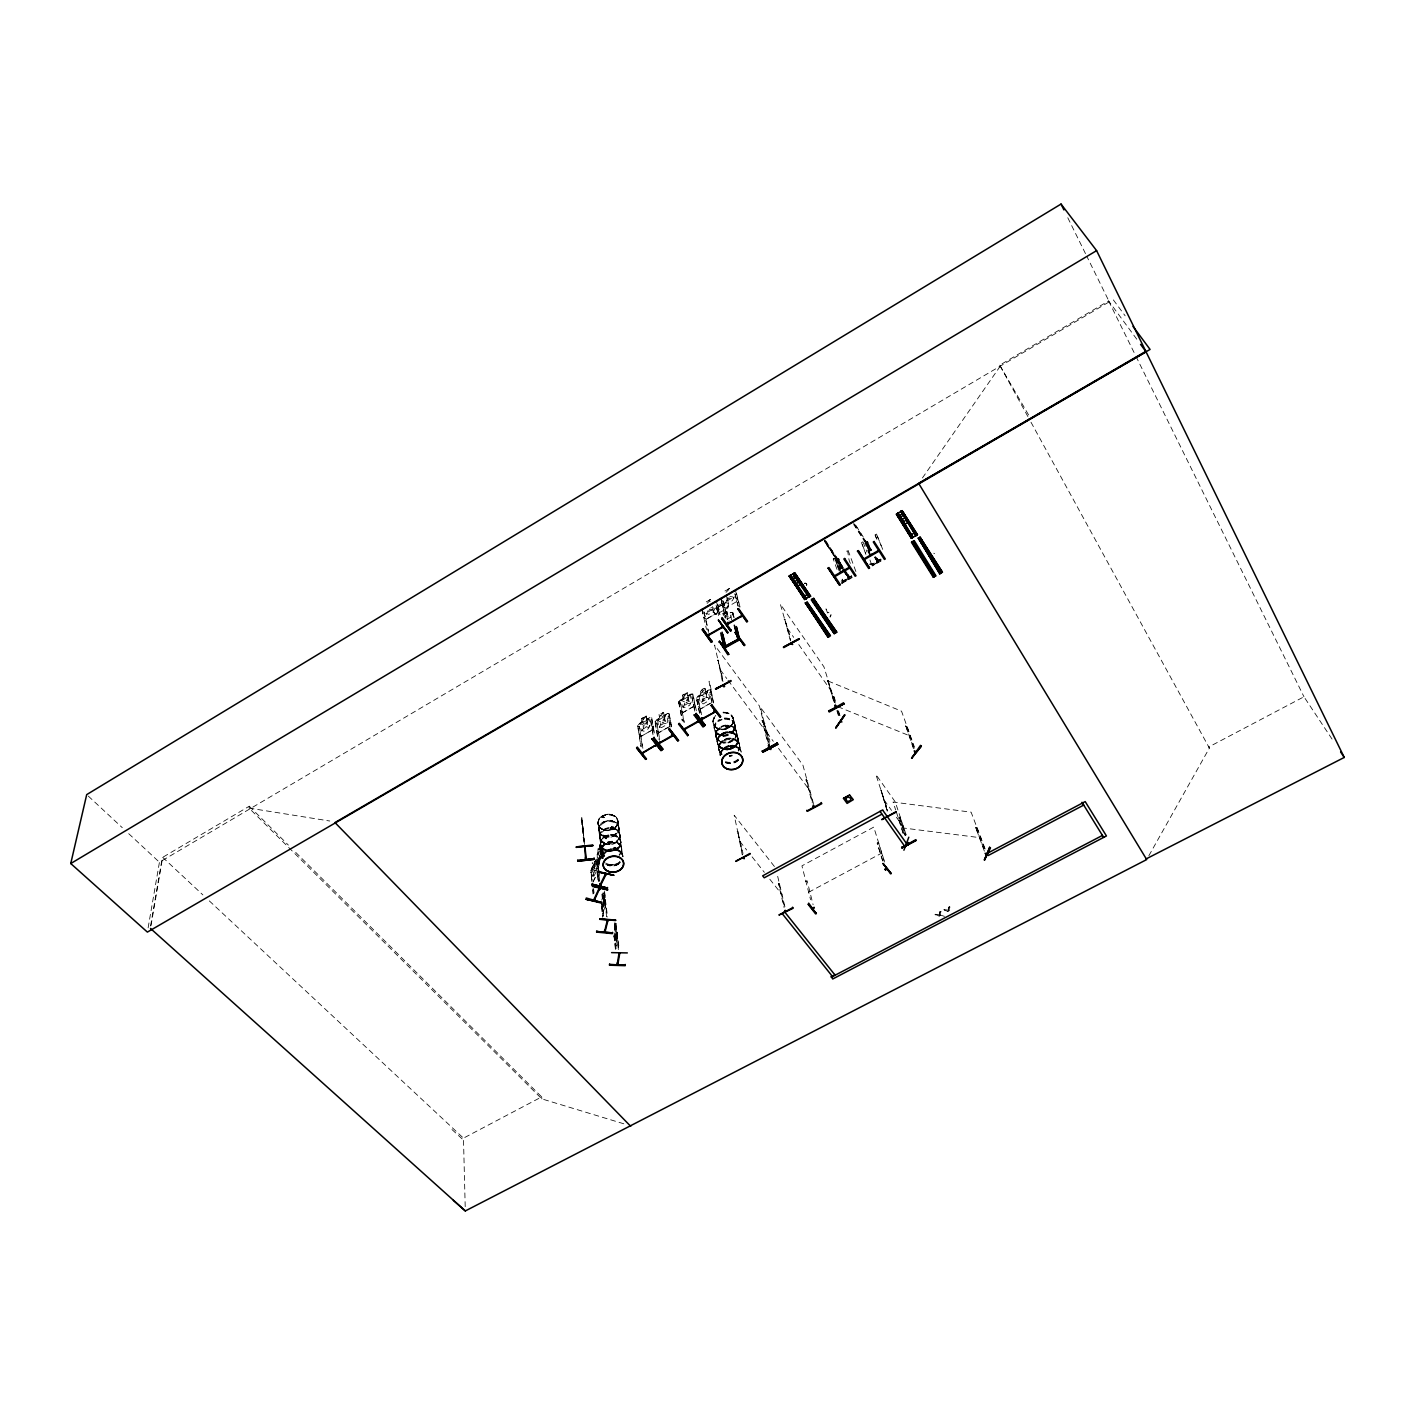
<?xml version="1.0" encoding="UTF-8"?>
<svg xmlns="http://www.w3.org/2000/svg" width="1415" height="1415" viewBox="0 0 1415 1415"><rect width="100%" height="100%" fill="white"/><g stroke="black" fill="none" stroke-linecap="round" stroke-linejoin="round"><path stroke-width="0.75" stroke-dasharray="5 3.75" d="M603.073 901.39L602.914 907.97L603.215 906.555M619.929 835.823L621.627 848.381M604.736 899.162L603.657 907.546L602.454 897.517M618.921 828.536L619.77 834.709A10.1 7.906 -7.6 0 1 605.054 842.809A10.1 7.906 -7.6 0 1 604.276 829.137A10.1 7.906 -7.6 0 1 619.735 834.673L619.346 832.834M603.285 858.481L603.639 854.006M597.749 864.777C597.059 862.672 602.118 845.374 603.639 853.104M597.908 864.813L597.944 860.249M602.242 857.773L601.481 851.406M601.304 850.274L599.783 837.645L600.243 839.59M599.624 836.566L598.863 830.304L599.341 832.321M594.176 867.819C595.167 867.819 589.241 867.413 593.699 869.924L592.867 876.451L594.176 869.854L595.591 870.95L596.139 869.96M621.008 842.261L620.495 839.856M620.973 841.96L619.823 846.4M736.667 733.624L736.684 733.837A10.383 8.402 -12.7 0 1 721.279 742.433A10.383 8.402 -12.7 0 1 721.137 727.77A10.383 8.402 -12.7 0 1 736.667 733.837L736.313 731.643L739.143 743.724L738.082 741.761M600.296 843.765L600.827 846.135M602.666 857.012L602.065 857.861M597.767 823.247L598.916 819.073M603.621 817.463L602.649 817.587L604.311 817.339M600.544 841.607L600.331 844.03L602.985 837.715L610.148 834.673L617.594 836.407L620.531 840.121L617.612 836.743M603.71 816.809L603.25 817.764M603.055 817.18L604.4 817.428M602.082 858.251L602.436 855.792M939.365 914.815L935.103 914.302L939.542 915.381L939.666 911.914C943.416 909.385 938.693 921.466 940.763 911.331M599.818 834.655L601.304 841.306M605.885 838.564L606.54 837.609L605.425 838.706M939.542 915.381L939.666 911.914M610.537 827.74L611.881 828.376M611.404 827.881L611.528 826.678M613.013 827.74L612.377 828.323M610.626 827.634C611.439 831.171 615.861 825.971 611.616 826.466M613.349 848.894L613.986 847.567L614.588 848.859M618.16 821.478C618.019 832.038 599.359 833.948 597.82 823.247M615.896 848.452L614.747 847.355M948.298 910.128L944.035 909.615L948.492 910.694L948.598 907.227C952.383 904.68 947.59 916.796 949.713 906.644M948.492 910.694L948.598 907.227M618.673 830.534L618.603 825.882L615.649 822.363M619.682 837.839L620.071 835.328M623.82 1123.793L541.821 1098.889L249.058 808.106L249.27 806.214L162.672 857.349L150.874 926.312M594.035 868.315L595.273 862.089L594.495 868.297L596.157 869.429M602.277 853.44L599.854 861.77L598.58 861.098L597.837 854.925L598.014 848.576L599.925 844.631L600.438 848.186L601.534 847.302L602.896 858.463M735.039 726.673L734.686 724.657L736.101 730.635L735.039 728.654M599.093 865.343L599.518 862.266M714.168 727.911L714.61 725.347M716.131 732.351L716.078 737.215M717.529 743.919L717.423 739.09L720.111 734.951M717.14 741.655C717.564 731.537 734.208 727.611 737.923 737.657M718.519 748.057L718.979 745.475M722.587 735.464C725.718 737.639 722.446 732.74 722.994 736.189M731.148 745.387L730.653 745.634A10.701 8.596 -12.7 0 0 720.147 755.168L720.412 752.975M723.472 734.774L723.666 735.8L722.694 735.11M720.111 755.274L720.553 752.674M723.224 735.199L724.25 735.322M723.755 735.729L723.666 735.004M720.217 754.956L720.235 754.849A10.524 8.455 -12.7 0 1 729.203 745.493A10.524 8.455 -12.7 0 1 740.735 750.781L739.355 744.785L740.063 747.774M725.807 726.178L726.16 727.487M733.695 720.023C733.235 728.194 722.322 732.139 716.008 727.611M734.703 728.866L734.774 724.038L733.43 721.685A10.329 8.402 -12.7 0 0 723.171 712.488M732.51 746.996L732.687 745.599M736.331 735.853L736.401 731.007L733.465 727.151M737.905 741.92L738.259 739.656M739.373 748.995L739.444 744.131M615.507 933.812L616.25 934.961L615.454 925.994L615.313 930.628M614.853 924.207L614.534 929.956L614.906 922.757L618.992 954.081M614.623 927.639L614.994 925.304M614.729 929.956L615.755 923.447M613.792 936.907L614.499 935.863L615.384 949.713M614.871 931.07L615.454 927.444M616.02 926.418L615.667 925.322L618.992 949.854M615.649 937.331L616.25 933.705M615.808 946.087L617.241 932.397L615.985 946.104L615.348 944.053M150.574 926.029L162.053 859.029M148.115 927.851L159.435 862.248L1109.272 301.82L1087.074 256.858M736.649 601.499L737.48 597.537L736.808 601.534L725.117 608.22L722.676 606.204M713.673 702.99C702.99 656.914 714.628 697.471 711.887 702.548L700.602 708.95L698.285 706.739M727.646 607.743L728.407 603.975L726.514 596.157M716.167 614.499L713.761 612.483L716.167 614.499L727.894 607.902L728.672 604.028L727.168 598.032M693.651 706.333L694.517 702.282L693.792 706.368L682.614 712.736L680.367 710.525M717.423 612.5L718.219 608.733M706.138 619.151L703.556 617.135L706.032 619.328L717.67 612.66L720.323 604.435C723.436 608.025 728.796 603.215 721.208 603.179M592.602 866.104L590.816 871.145L592.071 881.474M590.975 871.18L591.523 868.651M656.595 730.441L658.771 732.705L669.932 726.355L670.816 722.34M651.997 729.839L652.881 725.966M639.049 734.031L641.172 736.295L652.227 729.999L653.146 726.019M603.002 892.83L602.419 895.2L602.295 894.103M604.576 892.724L603.781 893.767L604.046 892.67L607.141 917.097M605.691 904.309L603.215 913.63L605.585 899.728M704.228 696.817C701.292 693.491 696.551 697.683 703.343 698.249L700.973 703.768L704.44 698.373C707.394 702.229 712.665 697.471 705.307 697.1L707.535 691.829L704.511 696.799M662.821 720.376L665.97 715.495L663.688 720.783C670.851 721.208 665.545 726.037 662.804 722.057L659.266 727.469L661.725 721.915C654.526 720.943 660.434 717.317 662.91 720.465M686.31 700.761L689.618 695.702L687.389 700.938C694.606 701.345 689.388 706.05 686.505 702.194L683.038 707.571L685.426 702.07C676.653 699.47 686.24 698.869 686.505 700.549M727.823 597.767L725.435 603.197L728.973 597.837C732.139 601.41 737.551 596.617 729.875 596.582M903.141 833.577L898.171 817.569L899.533 817.764L905.317 835.274M905.158 835.699L899.533 817.764M621.61 851.352L621.203 846.453M984.362 851.158L975.696 827.457L977.004 827.634L984.946 849.389M601.481 848.346L601.923 853.316M598.793 827.545L599.783 825.387M599.695 834.832L600.685 832.674M601.393 848.54L602.401 846.365M611.174 827.899L611.704 826.484M606.77 837.751L605.991 838.812M612.925 827.934L613.066 826.979M602.312 856.04L603.321 853.864M617.824 832.374L618.815 830.251M613.721 847.992L613.898 848.346M618.815 839.679L619.805 837.556M616.25 848.505L614.163 849.389M620.743 844.083L618.284 848.222M620.69 853.369L621.68 851.229M713.125 719.421L715.778 715.3M714.168 717.281L712.806 721.685L715.99 727.593M599.624 862.761L599.412 863.716M714.487 725.577L715.566 723.348M719.174 604.382L716.697 609.741L718.484 608.786M716.008 732.581L717.087 730.335M726.337 725.842L727.275 727.292M718.873 745.723L719.952 743.459M720.43 752.922L721.526 750.658M734.792 728.654L733.731 730.883L734.81 728.672M735.358 737.887L736.437 735.659M732.652 746.802L732.669 745.846L731.98 746.908M708.048 610.537L706.403 614.269L709.976 608.91C713.072 612.518 718.449 607.743 710.878 607.654M737.923 741.938C735.446 749.932 723.843 752.126 718.59 745.652M736.914 744.378L737.869 737.392M739.479 748.783L738.382 751.029A10.648 8.578 -12.7 0 0 735.199 739.815A10.648 8.578 -12.7 0 0 721.066 742.539A10.648 8.578 -12.7 0 0 721.845 754.177L720.111 752.532M597.218 854.448L598.58 851.883M600.278 848.151L602.542 845.162L604.081 856.659M600.827 846.17L601.994 848.027C601.18 848.469 616.498 855.509 619.841 846.453M598.174 860.302L602.595 851.229M599.73 860.709L601.534 857.03L602.825 857.702M725.329 603.002L723.454 606.84L718.855 609.511L715.813 608.521M734.297 596.776L732.422 600.597L727.788 603.25L724.71 602.277M715.265 607.866L713.372 611.704L708.756 614.34L705.731 613.332M595.856 859.542L594.689 862.248M591.558 868.704L595.68 860.408M591.558 881.333L591.116 871.835L592.602 880.395M591.647 871.958L590.586 872.896M597.095 868.775L596.882 861.399M595.821 872.418L593.999 876.062L592.726 875.354L592.231 862.814M592.885 882.058L596.493 874.665M593.08 881.899L597.625 872.913M1148.856 855.739L1209.383 748.075L1028.935 418.469M833.736 696.994L832.462 696.463L833.736 696.994L835.646 703.113M922.438 477.969L1000.281 366.131M699.771 713.301L696.445 698.179L700.956 694.358L700.301 691.263C708.95 682.596 702.158 696.339 708.968 689.795L710.825 690.166M696.534 698.303L697.966 696.18L709.057 689.936L710.684 690.308L713.372 702.601M680.173 700.071L678.74 702.123L683.303 698.214M657.533 736.684L655.004 721.774L659.514 717.989L658.966 714.84L663.759 712.293L658.966 714.84M655.11 721.898L656.578 719.846L667.526 713.585L669.242 713.868L667.438 713.461L664.325 715.424L663.653 712.169M642.233 721.65L637.581 725.417L640.889 746.448M913.453 748.694L905.706 725.718L906.944 726.231L914.691 749.207M598.899 819.037C602.755 813.466 611.864 812.405 616.533 817.481M601.481 839.82L603.038 838.034M612.748 827.757L612.483 826.59M615.472 827.421L616.975 825.617M614.552 848.965L615.33 847.532M726.496 725.647L726.514 726.797M728.159 726.549L727.752 726.921M728.53 726.868L726.213 727.31M730.671 726.337L732.298 724.445M730.388 745.917L731.467 746.943M730.653 745.634L730.706 745.581A10.701 8.596 -12.7 0 1 741.372 753.364M726.443 725.789L725.895 727.239M727.77 727.151L727.964 725.453M720.147 735.216L724.816 732.28M603.02 837.998L610.183 834.974L615.419 835.593M732.563 746.943L731.237 746.89M735.216 746.059L727.805 749.225L722.517 748.482A10.453 8.437 -12.7 0 1 722.464 733.731A10.453 8.437 -12.7 0 1 738.082 739.833A10.453 8.437 -12.7 0 1 722.587 748.464A10.418 8.402 -12.7 0 1 722.481 733.731A10.418 8.402 -12.7 0 1 738.029 739.815A10.418 8.402 -12.7 0 1 722.605 748.411M618.267 847.956L613.792 850.716M1027.874 416.541L999.733 365.194L1108.617 300.935L1137.943 340.785M870.349 550.4L854.129 525.018L854.395 523.108L871.746 550.293M825.688 541.556L824.821 542.069L824.308 540.583L841.996 567.397L838.635 558.518L837.768 559.013L841.253 568.671M854.076 525.089L854.943 524.576L871.216 549.904M718.272 607.106L722.87 604.435L721.951 600.721M726.797 611.298L721.88 614.145L726.797 611.298L727.646 614.446L730.918 612.359L732.864 612.677L730.865 612.5L724.427 616.427M726.054 612.607L723.1 614.322L723.348 615.33L726.302 613.615M846.63 551.266C848.876 548.472 847.214 561.224 851.688 565.01M876.539 538.761L875.001 534.87L876.486 534.021L883.013 550.099M876.875 539.292L875.337 535.401L876.822 534.552M724.675 617.435L727.752 615.667L729.167 621.344M727.08 619.292L733.607 615.56M837.008 569.414L833.223 558.996L834.691 558.147L838.494 568.565M865.909 554.432L861.487 542.67L862.973 541.803L861.823 543.201L865.52 553M835.045 558.66L833.223 558.996M839.413 569.661L836.053 560.022L836.902 559.509L841.324 571.784M869.482 554.733L865.06 543.272L865.927 542.759L870.26 554.22L865.892 542.865M870.278 550.948L867.66 541.768L866.794 542.263L869.801 549.922M840.192 568.264L837.379 560.234L836.053 560.022M866.281 543.466L869.889 555.352M870.19 550.523L867.625 541.857M837.379 560.234L836.141 560.022L840.581 572.208M838.246 559.739L839.113 559.226L838.281 559.632L840.988 567.344M866.387 543.484L865.06 543.272M838.388 561.295L837.698 562.303L838.388 561.295L837.609 561.808L842.102 568.618M870.137 550.683L866.617 545.023L867.483 544.51L871.003 550.187M866.705 545.023L866.811 545.518M729.415 588.711L724.533 591.205L729.45 588.392M728.725 589.666L726.019 592.354M878.061 560.694L877.105 558.2L878.98 562.126L875.779 557.139M874.382 557.068L877.884 562.746C875.301 559.067 878.733 557.475 878.75 562.25L875.248 556.573M847.85 576.949L843.163 569.184M844.03 568.688L849.124 576.223L846.329 572.332M878.007 559.632L876.875 558.324M841.147 581.477L842.385 579.779M851.547 575.799L842.42 581.229L851.6 575.976M880.749 559.031L871.569 564.497L880.926 559.296M842.615 581.494L851.812 576.329M881.032 559.562L871.746 564.762L872.436 565.929L881.103 560.959M727.186 600.844L731.82 598.191M708.19 611.934L712.789 609.281M706.032 619.328L717.67 612.66M841.377 582.785L849.389 577.585M843.393 581.99L851.989 577.072M872.241 565.434L880.908 560.464M841.819 583.281L843.322 582.432L840.899 575.958M841.837 583.493L852.166 577.568M642.074 721.65L641.543 718.519L646.301 715.972L646.726 718.979M683.127 698.214L682.525 695.119L687.23 692.43L687.849 695.526M641.826 718.661L646.16 716.167M682.791 695.26L687.177 692.749L687.814 695.844L690.379 695.526L691.564 701.327L689.706 705.183L685.267 707.712L682.401 706.545L681.252 700.726L683.41 698.356L682.702 695.136M646.071 716.043L646.69 719.298L651.696 717.564L654.314 734.084M687.708 695.72L692.89 694.058L696.357 710.772M639.226 723.56L649.963 717.44M680.261 700.142L691.104 693.951L692.749 694.181M639.032 726.125L637.74 726.85L639.332 726.514L642.551 747.881M653.005 734.81L650.405 719.634L651.696 718.891L654.614 734.473M680.155 702.671L678.864 703.414L680.456 703.06L684.365 724.179M694.747 711.108L691.67 696.109L692.961 695.366L691.97 696.498L695.048 711.515M705.059 688.557L705.678 691.97L708.296 691.652L709.569 697.489L707.712 701.362L703.237 703.909L700.319 702.742L699.081 696.905L701.239 694.5L700.478 691.281L705.148 688.681M652.952 733.041L650.723 720.023L651.997 719.298M656.56 722.888L655.269 723.631L656.878 723.277L659.62 740.293M670.056 727.186L668.057 716.344L669.348 715.601L668.358 716.733L670.356 727.593M699.47 712.895L696.781 699.983L698.09 699.24L701.539 714.699M711.586 701.203L709.693 692.625L711.02 691.882L710.012 693.032L711.887 701.61M698.391 699.647L696.781 699.983M641.172 736.295L652.227 729.999M669.932 726.355L658.771 732.705M709.906 703.485L700.602 708.95M790.437 640.889L784.582 618.744L790.578 637.723M785.343 619.841L784.069 619.027M722.181 680.562L717.989 659.956L723.472 681.358M718.785 661.017L717.493 660.239M833.63 701.256L827.828 680.668L834.372 702.583M762.066 720.5L763.304 721.243L762.066 720.5L767.832 743.264M764.949 723.49C761.588 719.103 771.016 740.116 769.707 742.132M805.949 779.824L807.134 780.532L805.949 779.824L812.263 802.959M742.256 854.908L737.622 831.047L743.016 853.44M738.329 831.967L737.144 831.295M887.187 811.113L880.891 789.906L887.329 809.239M886.834 809.504L881.209 790.384M899.586 817.216L905.706 835.204M808.673 892.228L881.828 853.05M778.391 883.526L779.541 884.163L778.391 883.526L784.069 907.546M882.606 860.745L877.123 843.075L878.379 842.403L877.371 843.411L882.854 861.098M806.957 880.784L805.736 881.439L807.222 881.121L813.094 904.716M465.199 1206.641L463.466 1138.155L541.68 1096.908L294.621 851.299M1332.046 739.072L1303.976 696.781L1208.764 746.979L1209.383 748.075M939.843 912.48L940.957 911.897M948.793 907.793L949.907 907.21M726.461 725.417L728.035 725.276M726.673 725.63L728.265 725.842M727.009 725.736L726.319 726.779M727.681 727.699L728.654 725.93M722.357 733.695L724.887 732.599M611.793 826.926L611.828 828.04M615.136 848.912L614.145 848.699M613.774 850.45L608.468 850.928L603.727 849.265M723.401 729.45L726.072 728.937M724.869 732.563L732.917 732.758M731.75 745.44L730.865 746.625M732.174 747.509L731.042 747.474M612.5 828.571L610.856 828.182M606.204 838.812L605.355 838.264M616.091 923.57L615.154 926.33L614.729 922.757M601.605 845.374L603.409 854.076M646.69 719.298L649.202 719.015L650.21 724.887L648.282 728.76L643.896 731.254L641.137 730.052L640.181 724.162L642.339 721.774L641.649 718.643M582.715 827.775L583.175 830.393M583.298 831.206L583.21 832.268M583.988 839.237L581.76 817.622L584.643 844.702M582.131 820.859L581.83 819.745M614.747 847.249L615.896 847.479M610.183 835.009L612.854 835.045M723.118 712.152L730.529 714.08L733.66 719.987M617.471 936.96L617.046 932.503M602.242 897.534L601.888 894.192M601.782 900.099L603.975 892.953L607.106 921.271M901.55 827.775L980.878 837.786M975.501 827.881L976.828 828.058M898.012 818.012L899.356 818.188M249.058 808.106L329.783 821.018M610.13 814.315L612.624 814.899M598.775 867.784L597.784 865.679M732.139 745.139L733.182 745.687M601.623 845.215L597.183 854.395L597.661 868.35M600.331 847.903L600.084 844.684M596.352 862.478L596.369 861.275L597.112 867.572M944.23 910.181L948.315 911.49L944.035 909.615M940.356 915.045L944.477 916.354M935.103 914.302L939.383 916.159L935.297 914.868M837.857 706.704L910.482 736.136M828.111 681.04L901.532 711.179L914.285 746.713M905.405 726.143L906.626 726.656M615.366 835.328L617.63 836.707M720.306 747.332L722.587 748.8M732.209 745.404L733.394 746.324M732.846 732.492L737.887 737.675M727.735 725.329L728.619 725.7M725.205 608.061L722.729 605.956L720.872 598.121M716.361 614.464L713.921 612.359L712.594 606.504M601.976 847.744L603.781 849.531M600.331 833.877L602.047 835.381M619.487 850.769L621.256 852.325M613.597 849.018L615.684 849.425L616.215 847.903M604.594 856.004A10.347 8.066 -7.7 0 1 603.887 844.614A10.347 8.066 -7.7 0 1 618.461 843.305L621.433 846.771M616.622 829.632L618.373 831.171M451.986 1129.559L463.519 1140.154M88.331 796.114L122.274 827.669M128.73 833.683L159.435 862.248M162.672 857.349L202.876 894.899M209.314 900.895L463.466 1138.155M698.356 706.492L700.69 708.774M717.246 739.355L719.032 741.071M720.359 747.598L717.511 743.653M715.707 732.316L717.493 734.049M730.671 747.491L730.282 746.483M738.152 747.421L739.974 749.172M736.49 740.24L738.312 741.991M731.856 720.182L733.66 721.915M680.42 710.295L682.702 712.559M249.27 806.214L288.359 845.073M604.523 900.842C601.11 898.348 605.054 886.657 603.197 899.745L602.348 898.826L602.065 900.329M639.102 733.801L641.278 736.118M739.868 841.43L746.678 850.008M752.108 856.871L764.348 872.33M769.795 879.193L782.035 894.651M848.646 576.029L848.947 579.354L843.145 570.316M774.412 866.493L734.173 815.252L742.751 854.66M667.438 713.461L669.1 713.991L670.568 722.304M682.614 712.736L693.792 706.368M692.802 693.934L696.056 710.365M878.308 561.472L872.436 565.929M877.53 559.491L877.371 561.171M1113.357 299.909L1125.155 315.828M720.27 669.773L726.779 678.563M728.071 680.314L765.833 731.237M766.771 732.492L773.298 741.301M778.533 748.358L809.928 790.684M884.163 800.041L891.521 810.371M896.42 817.269L903.76 827.616M787.394 628.348L793.709 637.369M798.768 644.586L831.596 691.528M827.333 680.951L828.04 681.995M826.095 609.034L826.466 609.635A2.918 1.539 -34.5 0 0 825.882 609.069M806.497 583.688L806.373 583.511A3.98 2.052 -34.7 0 0 804.392 583.21M842.916 581.3L843.57 582.502L841.253 576.489M825.175 540.07L842.845 566.902M826.307 541.945L845.162 570.546M824.397 540.583L849.814 578.859L848.735 575.834L848.469 577.762M843.694 570.687L824.874 541.998L850.026 578.735L849.124 576.223M844.932 572.403L848.416 577.833M871.587 563.931L869.588 564.231L871.675 563.948M853.528 523.621L871.021 550.718M875.036 557.563L877.318 561.242M601.693 852.997L603.002 855.031M600.402 833.983L598.014 823.106M598.315 825.316L599.447 827.156M621.15 852.201L622.459 854.271M618.267 831.047L620.035 835.239M616.551 817.499L618.125 821.461M622.282 854.041L622.211 853.952A10.259 7.959 -7.7 0 0 610.626 848.947A10.259 7.959 -7.7 0 0 602.224 857.667L602.259 857.702A10.241 7.942 -7.7 0 1 610.643 848.965A10.241 7.942 -7.7 0 1 622.175 853.811L622.193 853.917M999.733 365.194L1029.483 416.488M720.306 752.745L718.555 748.164M716.096 737.286L719.05 749.702M715.919 732.546L714.186 728M730.335 746.802L732.227 747.686L733.2 745.917M738.347 742.044L739.408 744.078M739.744 748.942L741.071 751.259M734.438 723.631L733.041 717.741M1067.794 217.751L1086.119 254.895M1108.617 300.935L1134.989 354.369M1135.962 356.35L1303.976 696.781M714.876 730.582L716.202 736.561M719.245 750.781L720.606 756.919M736.065 730.565L734.686 724.692M876.486 534.021L881.138 545.677M985.141 848.947L971.114 812.175L893.06 802.057L895.677 809.964M867.66 541.768L871.162 550.435M975.696 827.457L984.539 850.716M862.973 541.803L867.006 552.133M869.96 559.986L871.835 565.328M848.098 550.4L856.8 573.959M603.409 913.436L601.587 902.664M603.391 913.648L601.623 902.575M905.706 725.718L913.772 748.252M849.195 577.338L848.204 574.808L848.876 577.444M838.635 558.518L841.996 568.246M834.691 558.147L840.209 573.977M906.184 834.938L895.253 801.916L875.885 774.483L887.683 810.848M900.064 816.95L905.865 834.461M896.332 811.945L903.318 833.152M826.307 609.37L827.368 612.642A5.855 3.113 -34.5 0 1 829.986 616.852L830.163 617.117A5.855 3.113 -34.5 0 0 827.545 612.907M834.036 696.551L835.947 702.671M838.494 710.825L840.404 716.945M838.193 711.267L839.466 715.353M615.985 946.104L615.366 943.911L615.808 945.892M834.868 702.017L823.919 666.801L780.337 604.152L790.631 640.022M884.11 860.426L873.763 827.103L801.934 865.856L810.583 899.728M827.828 680.668L834.779 702.99M837.22 710.295L839.113 716.415M878.379 842.403L884.481 862.036M836.902 710.755L838.812 716.874M813.484 803.649L802.889 765.055L760.35 707.252L769.495 743.193M806.426 779.559L812.971 803.932M736.49 593.345L740.204 607.689M735.269 589.684L739.904 607.247M735.128 594.123L738.294 606.416M734.827 593.699L737.993 605.991M768.982 743.459L759.431 706.014L714.557 645.045L722.959 681.641M762.561 720.217L768.327 742.981M618.284 825.423L618.744 827.439A10.046 7.889 -7.6 0 1 604.134 835.504A10.046 7.889 -7.6 0 1 603.356 821.85A10.046 7.889 -7.6 0 1 618.744 827.404L617.895 821.354A9.976 7.853 -7.5 0 0 602.595 815.836A9.976 7.853 -7.5 0 0 603.374 829.42A9.976 7.853 -7.5 0 0 617.895 821.354M732.775 612.536L734.933 620.849M732.616 612.677L734.102 618.125M731.643 619.912L730.228 614.234L727.505 614.641L726.656 611.492M723.083 601.039L727.646 619.54M722.782 600.597L727.328 619.116M720.713 598.174L725.754 618.284M721.42 601.393L725.435 617.842M717.476 604.435L719.952 614.747M716.291 600.756L720.147 616.374M716.114 605.213L718.59 615.525M716.308 606.858L718.272 615.101M777.684 876.345L785.237 908.182M778.851 883.278L784.547 907.298M712.806 608.45L713.868 612.607M710.065 601.693L709.835 600.703L707.129 603.374M733.076 717.759L734.42 723.525M736.313 731.679L739.054 743.6M704.122 612.094L708.384 630.719M703.821 611.669L708.544 632.363M701.981 609.14L703.821 617.17M701.716 609.069L706.545 629.427M622.494 854.324L622.936 856.411M713.443 723.737L714.681 729.556M698.09 699.24L701.239 714.292M680.456 703.06L684.259 722.428M678.811 701.946L682.508 721.013M678.634 701.999L682.207 720.624M622.635 855.827L621.804 849.584M669.154 713.744L671.665 726.85M669.348 715.601L671.364 726.443M663.511 712.346L664.183 715.619L666.73 715.318L667.809 721.226L665.917 725.117L661.495 727.628L658.665 726.426L657.621 720.518L659.797 718.113L659.142 714.858M717.104 741.407L717.582 743.901M656.878 723.277L659.549 738.524M655.18 721.721L658.24 739.267M739.727 746.979L739.355 744.75M639.332 726.514L642.87 748.27M637.758 725.364L641.207 746.837M615.932 923.394L619.169 948.775M615.667 925.322L618.886 950.88M614.552 932.998L616.003 940.038L616.569 931.76M614.251 934.926L616.356 950.809M614.075 934.926L615.914 949.73M613.969 935.846L615.826 950.792M602.136 846.913L603.161 856.5M604.7 892.582L605.549 899.852M604.293 890.955L607.424 916M604.24 901.16L603.497 894.934L603.338 904.857M597.731 859.842L598.74 868.226M598.987 870.331L599.748 876.628M597.979 864.689L598.828 871.817M597.095 858.657L598.722 873.515M598.97 875.62L599.73 880.696M602.206 905.582L603.48 916.195M596.546 859.648L597.696 869.181M597.944 871.286L599.182 881.775M598.103 875.973L598.616 880.165M601.693 904.556L602.932 916.142M597.342 870.879L598.598 881.386M601.41 906.626L602.666 917.238M597.077 872.843L595.733 861.629L594.636 862.478L594.141 858.923M597.325 874.948L598.067 881.262M592.85 862.726L592.973 863.822M582.697 828.023L582.556 826.979M593.575 888.815L594.052 893.042M593.044 888.691L593.522 894.121M592.514 889.77L592.991 893.979M582.768 826.537L582.838 829.296M583.971 839.077L584.377 841.076L581.76 817.622M582.732 826.201L583.316 831.401M581.264 819.816L584.43 848.01M581.883 820.824L582.043 820.099M541.68 1096.908L541.821 1098.889M615.525 935.563L615.366 940.444L615.313 935.934M605.744 864.264A10.241 7.942 -7.7 0 0 620.141 862.973A10.259 7.959 -7.7 0 1 607.919 865.343M620.194 862.602A10.4 8.066 -7.7 0 1 605.585 863.928M602.189 858.498A10.4 8.066 -7.7 0 1 612.058 849.478A10.4 8.066 -7.7 0 1 622.901 856.641M604.647 856.393A10.347 8.066 -7.7 0 1 603.94 845.003A10.347 8.066 -7.7 0 1 618.514 843.694A10.347 8.066 -7.7 0 1 619.186 855.085M607.778 864.052A10.241 7.942 -7.7 0 0 619.965 861.7A10.259 7.959 -7.7 0 1 605.585 863.009M603.091 855.244A10.188 7.924 -7.7 0 1 605.408 844.507A10.188 7.924 -7.7 0 1 619.098 844.684A10.188 7.924 -7.7 0 1 619.133 855.456M620.141 862.213A10.4 8.066 -7.7 0 1 605.532 863.539M602.136 858.109A10.4 8.066 -7.7 0 1 612.005 849.088A10.4 8.066 -7.7 0 1 622.848 856.252M618.461 843.305A10.347 8.066 -7.7 0 1 619.133 854.713M604.647 855.474A10.188 7.924 -7.7 0 1 603.957 844.26A10.188 7.924 -7.7 0 1 618.302 842.986A10.188 7.924 -7.7 0 1 618.956 854.2M723.118 712.293A10.259 8.348 -12.7 0 1 733.271 721.332A10.259 8.348 -12.7 0 1 719.881 728.92A10.259 8.348 -12.7 0 1 714.345 717.264M723.242 712.895A10.241 8.331 -12.7 0 1 733.377 721.915A10.241 8.331 -12.7 0 1 720.005 729.486A10.241 8.331 -12.7 0 1 714.487 717.847M733.377 721.579A10.329 8.402 -12.7 0 1 719.917 729.203A10.329 8.402 -12.7 0 1 714.345 717.476M724.586 718.696A10.489 8.525 -12.7 0 1 734.19 730.122A10.489 8.525 -12.7 0 1 716.804 733.465A10.489 8.525 -12.7 0 1 721.88 719.209M724.675 719.227A10.329 8.384 -12.7 0 1 734.12 730.476A10.329 8.384 -12.7 0 1 717.016 733.766A10.329 8.384 -12.7 0 1 722.021 719.74M724.498 718.342A10.489 8.525 -12.7 0 1 734.438 729.026A10.489 8.525 -12.7 0 1 718.024 734.049A10.489 8.525 -12.7 0 1 719.298 719.934M724.409 718.059A10.329 8.384 -12.7 0 1 734.19 728.601A10.329 8.384 -12.7 0 1 718.042 733.536A10.329 8.384 -12.7 0 1 719.298 719.634M738.382 760.456A10.542 8.472 -12.7 0 1 725.824 762.88M720.801 753.717A10.542 8.472 -12.7 0 1 729.468 746.696A10.542 8.472 -12.7 0 1 739.957 750.021M738.4 760.12A10.701 8.596 -12.7 0 1 725.647 762.579M720.235 755.539A10.701 8.596 -12.7 0 1 728 746.483A10.701 8.596 -12.7 0 1 739.992 749.525M732.05 755.522A10.648 8.578 -12.7 0 1 729.326 756.052M738.099 759.236A10.524 8.455 -12.7 0 1 725.541 761.659M722.057 754.478A10.489 8.437 -12.7 0 1 721.279 743.034A10.489 8.437 -12.7 0 1 735.199 740.363A10.489 8.437 -12.7 0 1 738.365 751.33M732.103 755.822A10.489 8.437 -12.7 0 1 729.433 756.335M738.312 759.749A10.701 8.596 -12.7 0 1 725.559 762.207M721.774 753.806A10.648 8.578 -12.7 0 1 720.978 742.185A10.648 8.578 -12.7 0 1 735.11 739.444A10.648 8.578 -12.7 0 1 738.329 750.604M731.98 755.15A10.648 8.578 -12.7 0 1 729.256 755.681M721.792 753.275A10.471 8.437 -12.7 0 1 721.013 741.831A10.542 8.543 -12.7 0 1 720.889 726.885A10.542 8.543 -12.7 0 1 736.649 733.058A10.542 8.543 -12.7 0 1 721.031 741.796A10.471 8.437 -12.7 0 1 734.933 739.161A10.471 8.437 -12.7 0 1 738.082 750.145M804.516 583.387A3.98 2.052 -34.7 0 1 806.638 585.421M806.656 583.971A3.98 2.052 -34.7 0 1 806.515 585.244M933.741 553.247A5.978 3.184 -32.3 0 1 934.572 553.654M597.855 854.359L599.518 855.65L598.74 862.177L599.995 855.562C601.623 858.64 603.321 853.705 600.314 853.988L601.057 847.762L599.854 854.023L598.474 853.104L597.855 854.359M640.641 723.631L644.196 725.577L641.72 731.095L645.258 725.718C648.07 729.521 652.969 725.134 646.124 724.445L648.53 719.28L645.099 724.268L642.162 722.8L640.641 723.631M599.783 846.117L598.775 849.566L599.783 846.117M600.579 849.283L598.793 852.962L599.535 859.117L601.322 855.421L600.579 849.283M594.778 863.575L592.973 867.218L593.681 873.391L595.503 869.765L594.778 863.575M710.578 599.412L705.696 602.224L710.578 599.412M847.125 575.427L848.735 579.478L847.125 575.427M876.009 558.819L877.671 562.869L876.009 558.819M733.041 613.933L731.98 615.154L733.041 613.933M645.47 717.14L642.852 719.775L645.47 717.14M686.505 693.704L683.887 696.357L686.505 693.704M646.867 720.341L642.516 722.835L643.489 728.725L647.858 726.231L646.867 720.341M688.008 696.87L683.604 699.381L684.772 705.201L689.193 702.689L688.008 696.87M662.928 713.443L660.292 716.096L662.928 713.443M704.334 689.848L701.699 692.501L704.546 690.874L704.334 689.848M664.378 716.662L659.974 719.174L661.035 725.081L665.439 722.57L664.378 716.662M705.908 693.014L701.469 695.543L702.707 701.38L707.164 698.851L705.908 693.014M619.929 835.894L619.894 835.858A10.1 7.906 -7.6 0 0 604.435 830.357A10.1 7.906 -7.6 0 0 605.213 844.048A10.1 7.906 -7.6 0 0 619.912 835.911M618.921 828.606L618.903 828.571A10.046 7.889 -7.6 0 0 603.515 823.07A10.046 7.889 -7.6 0 0 604.276 836.725A10.046 7.889 -7.6 0 0 618.903 828.606M605.072 843.729A10.259 8.03 -7.6 0 0 620 835.469A10.259 8.03 -7.6 0 0 604.293 829.827A10.259 8.03 -7.6 0 0 605.072 843.729M605.991 850.22A10.117 7.906 -7.6 0 0 620.725 842.067A10.117 7.906 -7.6 0 0 605.231 836.548A10.117 7.906 -7.6 0 0 605.991 850.22M605.956 849.778A10.1 7.889 -7.6 0 0 620.654 841.66A10.1 7.889 -7.6 0 0 605.178 836.141A10.1 7.889 -7.6 0 0 605.956 849.778M603.462 830.021A9.958 7.836 -7.5 0 0 617.948 821.956A9.958 7.836 -7.5 0 0 602.684 816.455A9.958 7.836 -7.5 0 0 603.462 830.021M603.374 829.703A10.046 7.906 -7.5 0 0 617.984 821.567A10.046 7.906 -7.5 0 0 602.595 816.013A10.046 7.906 -7.5 0 0 603.374 829.703M604.152 836.424A10.206 8.012 -7.6 0 0 619.009 828.182A10.206 8.012 -7.6 0 0 603.374 822.54A10.206 8.012 -7.6 0 0 604.152 836.424M605.036 843.358A10.259 8.03 -7.6 0 0 619.947 835.08A10.259 8.03 -7.6 0 0 604.24 829.455A10.259 8.03 -7.6 0 0 605.036 843.358M604.117 836.053A10.206 8.012 -7.6 0 0 618.956 827.81A10.206 8.012 -7.6 0 0 603.321 822.168A10.206 8.012 -7.6 0 0 604.117 836.053M613.473 849.99A10.241 7.942 -7.7 0 0 602.631 856.836A10.259 7.959 -7.7 0 1 613.473 849.973A10.259 7.959 -7.7 0 1 622.83 857.101A10.241 7.942 -7.7 0 0 613.473 849.99M606.098 850.875A10.1 7.889 -7.6 0 0 620.796 842.756A10.1 7.889 -7.6 0 0 605.319 837.238A10.1 7.889 -7.6 0 0 606.098 850.875M606.009 850.539A10.188 7.942 -7.6 0 0 620.831 842.35A10.188 7.942 -7.6 0 0 605.231 836.796A10.188 7.942 -7.6 0 0 606.009 850.539M721.119 742.15A10.542 8.543 -12.7 0 0 736.737 733.43A10.542 8.543 -12.7 0 0 720.978 727.239A10.542 8.543 -12.7 0 0 721.119 742.15M722.517 747.934A10.383 8.384 -12.7 0 0 737.905 739.355A10.383 8.384 -12.7 0 0 722.393 733.306A10.471 8.455 -12.7 0 0 722.517 748.164A10.471 8.455 -12.7 0 0 738.029 739.514A10.471 8.455 -12.7 0 0 722.393 733.412A10.383 8.384 -12.7 0 0 722.517 747.934M721.031 741.265A10.383 8.402 -12.7 0 0 736.384 732.669A10.383 8.402 -12.7 0 0 720.889 726.585A10.383 8.402 -12.7 0 0 721.031 741.265M722.729 749.03A10.436 8.419 -12.7 0 0 738.188 740.399A10.436 8.419 -12.7 0 0 722.605 734.314A10.436 8.419 -12.7 0 0 722.729 749.03A10.418 8.402 -12.7 0 0 738.17 740.416A10.4 8.384 -12.7 0 0 722.623 734.35A10.418 8.402 -12.7 0 0 722.747 749.03A10.4 8.384 -12.7 0 0 738.152 740.416A10.418 8.402 -12.7 0 0 722.623 734.35A10.4 8.384 -12.7 0 0 722.747 748.995"/><path stroke-width="1.5" d="M612.465 932.361L612.377 933.617L596.635 932.096M887.01 869.181L885.206 869.659L886.763 868.828M584.855 846.648L585.615 859.418M585.686 859.595L585.456 857.437M840.209 721.915L841.96 721.915M607.972 920.263L604.983 932.149M607.194 888.602L591.93 884.87L607.442 888.001M601.145 903.035L586.005 899.215L601.481 902.399L586.27 897.994M609.529 965.189L625.2 965.684L625.253 964.464M585.474 858.445L586.27 859.524M609.547 965.207L609.582 963.951M611.581 952.631L627.34 952.914M655.428 746.094L656.242 744.803L642.463 753.346M617.223 964.782L617.984 963.491L617.771 964.8M619.805 952.932L618.956 954.205L619.186 952.879M617.789 964.676L619.77 953.162M673.275 735.588L658.983 743.618L660.027 741.69M685.497 728.937L683.728 729.309M702.459 718.236L700.814 719.351L715.725 711.568L701.362 719.793M707.96 635.777L708.933 634.309M714.434 712.293L715.424 711.073M722.393 625.748L722.817 627.269M742.486 615.773L727.257 624.457L728.654 622.918M724.303 647.504L724.073 646.567L725.877 646.337L724.232 647.716L739.391 639.138L736.225 626.527M725.93 647.433L722.906 634.716M740.929 616.799L742.309 615.95M737.746 638.979L739.32 638.094M739.444 638.696L739.621 639.792L736.525 626.969M599.624 886.108L600.844 885.189M600.774 885.171L600.632 884.004M605.726 875.248L605.479 873.975L599.589 885.808M594.884 899.515L593.663 900.435M599.659 889.77L599.677 888.443M594.176 900.559L600.084 887.576M1140.543 344.34L1146.079 351.857L147.39 932.096L70.75 863.539L86.704 794.611L1061.038 204.061L1096.607 250.632L1344.25 757.45L1146.115 858.905M816.154 913.542L808.673 903.141M596.617 932.22L596.723 930.964M599.765 919.361L615.773 920.104L599.73 918.742M604.647 930.15L604.4 932.22L607.406 920.051M886.851 869.323L885.454 869.447M728.566 654.261L719.563 641.685M730.565 631.055L721.668 618.408L730.565 631.072L731.29 630.064M731.254 630.577L722.234 617.612L721.615 618.514M688.203 735.234L679.2 723.295L678.581 724.215M678.581 724.144L687.584 735.605M593.628 900.135L599.553 887.435M600.225 888.868L600.013 887.7M712.01 641.667L702.901 628.844M711.285 642.198L702.318 629.657L711.303 642.215L712.028 641.207M654.048 737.233L653.341 738.241L662.45 749.543M702.247 629.746L702.99 628.755M702.954 629.268L712.134 641.738M645.7 759.342L636.626 747.934L637.298 747.032L646.496 758.918L645.7 759.36L636.591 747.969M653.995 737.763L663.193 749.189L662.397 749.649M843.481 798.396L847.09 803.402L853.298 799.67L849.619 795.035L843.481 798.396L849.637 795.124M903.902 850.238L908.801 837.22M906.537 844.348L908.218 844.03L906.697 843.835M907.864 844.507L908.006 842.739M908.235 843.588L908.501 842.473M844.667 715.053L835.717 727.858L844.578 714.646M723.879 686.611L724.71 686.151L723.26 685.78M986.962 854.253L985.848 853.51M989.474 847.267L990.5 847.921L984.433 860.232L989.58 847.32M984.345 859.736L989.775 847.744M607.318 920.21L607.654 921.324M769.017 745.9L769.99 747.032L768.345 745.334M619.062 953.126L617.17 964.535M770.786 749.561L770.945 748.358M617.311 963.721L617.347 962.731M599.783 919.166L615.631 920.546M743.6 858.374L744.095 858.127M835.186 706.421L835.982 707.429M813.112 806.179L814.315 806.727L813.342 804.958M814.403 806.833L813.041 806.232M784.794 910.694L786.033 911.278M591.93 884.959L592.195 883.703M598.174 872.118L613.809 875.266L598.156 871.499M600.155 886.232L606.08 874.275M598.244 871.87L613.774 875.248M607.176 888.726L607.442 887.47M586.005 899.25L601.393 902.487M592.637 885.896L607.849 889.787L592.673 885.914M604.594 931.123L605.196 930.186M941.24 572.898L942.425 572.191L919.962 537.187L941.24 572.898L919.892 537.028L942.408 572.244M933.316 577.32L934.554 576.63L911.932 541.556L933.935 576.754M935.315 575.976L912.993 541.379L914.249 540.672L935.987 575.87L934.837 576.453L913.188 541.291L914.249 540.672M939.702 573.765L940.904 573.075L918.353 537.912L939.702 573.765L940.869 573.11M939.861 573.676L918.406 538.071L940.285 573.199M919.096 537.965L940.71 573.199M911.313 538.248L917.486 534.746L902.045 510.656L896.349 514.211L911.401 538.231L896.491 514.158L898.224 513.132L913.117 537.258L911.631 537.93L896.668 513.893L911.738 537.859M915.611 535.807L916.442 535.33L901.001 511.257L915.735 535.754M915.965 535.454L901.001 511.416L902.045 510.656L916.672 535.224L902.08 510.762L917.451 534.782M834.779 633.106L811.626 599.164L834.196 633.672L836.849 632.151L813.183 598.474L836.106 632.346M805.913 602.878L829.155 636.502L805.383 602.719L828.023 637.139L829.65 636.219M829.951 635.583L806.886 601.853L830.481 635.742M835.929 728L844.826 715.176M791.197 643.684L791.94 644.391M810.211 596.228L794.363 572.987L793.001 574.048L808.814 597.183L809.592 596.723L794.027 573.464L794.841 572.987L810.53 596.21L794.841 572.987L789.146 575.993L804.746 599.5M828.093 637.121L805.436 602.878L829.084 636.573M810.6 596.139L809.787 596.599L794.151 573.393M813.678 598.457L836.672 632.275M805.4 599.129L789.146 575.976L805.294 599.182L806.426 598.51L790.631 575.392L789.818 575.87L806.037 598.598M768.451 746.253L769.424 747.438M789.605 576.011L804.64 599.553L810.105 596.104M707.482 635.3L722.782 626.58M709.34 634.115L709.322 634.928M656.648 745.316L655.021 746.147M721.385 627.995L723.1 627.11M741.531 614.481L742.008 615.437L726.797 624.103M916.23 751.825L914.568 751.878M921.342 746.041L911.561 758.263L920.528 745.334M725.877 646.337L725.877 647.592M743.353 857.685L744.308 858.71L742.857 857.95M599.889 883.968L600.791 885.065M814.262 908.059L812.475 908.448L814.085 907.263M592.372 886.374L607.495 889.84M718.891 642.145L719.581 641.225L728.725 654.261L727.876 654.756L719.545 641.756M912.675 537.329L897.711 513.132M916.425 535.365L901.001 511.257M911.914 541.786L933.776 576.842M834.284 633.655L811.255 599.854M809.203 596.794L793.355 573.57M809.575 596.759L793.39 573.676M739.585 639.721L724.392 648.247L720.713 632.947M683.976 729.079L698.426 720.996M697.047 721.685L698.727 721.473L697.33 722.251M698.462 721.632L684.188 729.627L684.948 728.442M737.816 638.766L737.816 640.022L737.586 639.085M985.636 853.634L986.98 853.793M70.75 863.539L1096.607 250.632M1145.761 351.415L334.966 822.557L630.719 1126.322M790.773 578.364L795.973 575.357M898.224 516.227L903.566 513.132M791.852 579.938L797.052 576.931M899.232 517.872L904.592 514.777M793.461 582.29L798.661 579.301M900.771 520.313L906.113 517.236M794.894 584.377L800.094 581.388M902.116 522.489L907.475 519.411M828.111 568.052L828.978 567.557L840.386 584.713L839.519 585.209L828.111 568.052L839.573 585.138M844.72 558.483L843.835 558.978L855.155 576.241L856.022 575.746L844.631 558.483M857.437 551.143L858.304 550.63L869.553 567.981L868.668 568.494L857.49 551.072M874.152 541.485L873.285 541.998L884.428 559.438L885.312 558.943L874.081 541.503M796.504 586.73L801.686 583.741M903.637 524.93L908.978 521.852M840.563 572.297L841.43 571.801M870.243 554.309L869.854 555.441M834.461 575.817L849.283 567.291M863.716 558.978L878.644 550.4M834.938 576.524L849.761 567.999M864.176 559.703L879.104 551.125M803.349 596.759L808.513 593.787M910.128 535.365L915.452 532.305M737.869 609.228L738.736 608.751L747.615 621.38L746.766 621.857L737.746 608.715L746.872 621.698M722.941 627.11L707.801 635.742M727.416 633.053L728.265 632.576L718.325 620L727.275 632.523M735.075 632.417L744.166 645.523L745.033 645.045L735.199 632.399L744.166 645.523M669.578 729.026L668.764 729.486L677.767 740.947L678.581 740.487L669.578 728.99L678.493 740.47M711.94 704.918L720.801 716.627L719.97 717.087L711.144 705.431L711.975 704.971M651.944 739.32L652.757 738.86L661.813 750.251L661 750.711L651.855 738.772M694.942 714.929L694.004 714.84M725.63 646.16L737.657 639.35L738.382 640.376M658.683 743.211L672.974 735.128L672.797 734.155M641.95 752.975L656.33 744.838M705.236 725.417L696.215 713.744L705.024 724.975L704.422 725.877L695.526 714.274L696.233 713.284M687.531 735.712L688.238 734.703M694.234 715.229L703.007 726.974L703.821 726.496L694.907 714.876M915.912 752.249L914.143 750.941M783.715 647.628L799.015 639.032M799.104 639.226L783.344 647.15L798.909 638.66M715.512 688.84L731.007 681.075L715.512 688.804M715.902 689.317L730.83 680.509M723.949 686.576L724.02 685.355M829.208 712.028L844.154 703.733L828.765 711.391L843.623 702.742M828.606 710.861L844.171 703.803M762.65 751.719L777.79 744.272L763.021 752.161M762.809 751.931L777.684 744.078M881.757 814.244L764.224 877.795L762.667 875.832L882.801 809.858M735.995 861.399L749.968 853.44M896.173 812.104L881.687 819.639L896.049 811.679M880.024 811.361L905.087 846.824L907.563 844.507M834.974 974.44L832.604 976.668L782.3 913.736L784.759 911.455M901.992 847.903L916.177 840.369L901.992 847.939L901.62 847.09M785.555 911.543L785.343 910.305M1083.271 804.321L1083.642 805.135L988.183 855.527L986.856 853.581L1085.199 801.597L1106.442 835.947L832.71 978.985L831.065 976.35M883.243 863.946L891.291 873.621L883.066 863.398M816.367 913.506L808.053 904.114L815.606 913.913L816.225 912.94M885.348 869.571L886.427 868.934M831.277 977.217L1102.427 835.434L1102.037 834.602M453.331 1200.344L465.323 1210.939L1146.698 859.577L918.671 483.382L1150.077 349.434L1133.026 326.44M741.761 615.401L741.938 614.428M722.375 626.633L722.145 625.713M714.487 712.364L713.779 710.755M725.188 646.018L739.55 639.032M897.057 513.822L912.091 537.841M789.853 575.87L805.736 598.916M718.555 620.354L727.398 632.505M812.175 599.323L835.168 633.124M828.589 636.573L805.365 602.949M720.094 716.927L711.144 705.431M652.138 739.143L660.911 750.162M677.838 740.753L668.782 728.92M890.566 873.851L883.349 863.787M728.813 623.573L727.858 622.264M592.779 845.003L576.188 846.895L592.867 845.746M576.241 847.408L592.85 845.533M577.798 861.134L594.3 859.312L577.798 861.204L577.674 860.055M791.728 643.383L792.612 644.55M986.626 854.271L985.052 853.351M911.437 542.263L933.352 577.32M813.855 598.333L812.635 599.023L835.681 632.823M835.699 705.961L836.495 706.81M835.823 707.305L834.885 705.307M724.038 686.646L723.33 685.568M612.553 932.945L596.741 931.495L612.5 932.874M908.041 844.472L906.679 844.295L908.218 844.03M885.666 869.942L884.976 868.952M672.974 735.128L671.807 736.348L671.541 734.703M725.541 646.92L722.092 632.169M607.513 888.054L592.195 884.216L607.406 888.142M600.137 888.708L599.27 887.647M914.833 751.259L916.071 751.701M921.377 746.112L911.649 758.228M618.019 963.739L617.895 962.748M150.503 928.452L465.323 1210.939M784.971 912.304L835.204 975.306M784.777 910.552L785.484 911.437M750.127 854.041L735.924 860.992M679.271 723.666L688.344 735.252M821.195 802.535L821.779 803.685L807.364 811.326L806.833 810.3M777.79 744.272L776.888 742.698M719.545 641.243L728.725 654.261M883.066 810.689L907.846 845.356M790.154 575.392L805.931 598.651M1340.589 751.931L1344.25 757.45M843.181 570.793L842.296 571.306M858.233 550.63L869.464 567.981M872.489 553.937L871.605 554.432M918.335 538.142L940.126 573.287M807.063 810.937L821.39 803.101M1061.038 204.061L1063.921 209.933M1103.275 836.583L1103.647 837.397L1081.997 802.287M792.701 907.687L778.922 915.045L793.107 908.288L792.542 907.192M901.779 847.55L915.841 839.626M584.979 846.913L586.252 859.383M791.286 643.984L792.471 644.09M835.398 705.024L835.929 705.997M769.106 745.086L769.336 746.041M735.146 627.747L738.294 640.482L734.297 625.218M762.933 751.772L762.207 750.781M724.533 647.186L724.551 648.282L721.526 635.494M701.734 717.67L702.141 718.608M672.939 734.067L673.133 735.039L672.55 734.12M600.101 883.88L600.084 884.994M594.159 858.056L594.3 859.329M609.617 964.552L625.288 965.065L609.617 964.552M845.639 798.626L847.267 801.474L850.15 800.819L851.211 798.52L847.903 796.928L845.639 798.626M912.48 537.594L897.534 513.557L912.374 537.647M777.047 743.193L762.349 751.33L777.047 743.193M594.229 858.569L577.727 860.603L594.229 858.569M769.176 746.023L768.858 745.051L769.176 746.023M608.645 871.445A10.329 7.995 -7.7 0 0 623.679 863.168A10.329 7.995 -7.7 0 0 607.866 857.596A10.329 7.995 -7.7 0 0 608.645 871.445M608.698 871.658A10.259 7.942 -7.7 0 0 623.644 863.433A10.259 7.942 -7.7 0 0 607.937 857.915A10.259 7.942 -7.7 0 0 608.698 871.658M727.115 768.964A10.559 8.455 -12.7 0 0 742.787 760.262A10.559 8.455 -12.7 0 0 727.009 754.177A10.559 8.455 -12.7 0 0 727.115 768.964M727.045 768.752A10.63 8.508 -12.7 0 0 742.787 760.014A10.63 8.508 -12.7 0 0 726.939 753.894A10.63 8.508 -12.7 0 0 727.045 768.752"/></g></svg>
